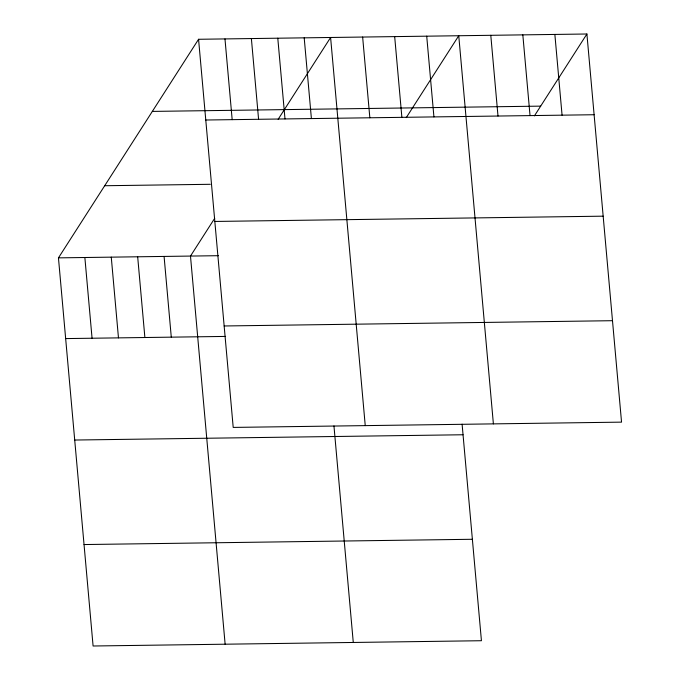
<?xml version="1.0" encoding="UTF-8"?>
<svg xmlns="http://www.w3.org/2000/svg" width="680" height="680" viewBox="0 0 680 680"><rect width="100%" height="100%" fill="white"/><g stroke="black" fill="none" stroke-linecap="round" stroke-linejoin="round"><path stroke-width="1.02" d="M462.102 424.192L481.431 640.721L93.092 646L58.454 257.865L198.569 39.279L586.908 34L621.545 422.135L233.206 427.414L198.569 39.279M214.71 218.28L190.485 256.071L225.131 644.207M278.128 119.348L330.599 37.485L365.245 425.62M406.274 117.606L458.754 35.742L493.391 423.878M534.429 115.864L586.908 34M152.328 111.409L540.668 106.131M205.776 120.011L594.108 114.733M104.695 185.733L210.324 184.297M214.829 221.45L603.16 216.172M58.454 257.865L218.391 255.689M224.153 325.975L612.493 320.697M65.662 338.589L225.599 336.421M74.715 440.037L463.046 434.758M84.04 544.553L472.379 539.274M554.863 34.433L562.071 115.166M522.827 34.867L530.034 115.6M490.79 35.309L497.998 116.033M426.717 36.176L433.925 116.909M394.68 36.609L401.88 117.343M362.644 37.052L369.844 117.776M304.198 37.842L311.398 118.575M333.957 425.935L353.277 642.464M277.788 38.199L284.997 118.932M251.379 38.564L258.587 119.289M224.978 38.922L232.177 119.654M164.084 256.428L171.283 337.152M137.674 256.785L144.882 337.518M111.265 257.142L118.473 337.875M84.864 257.499L92.064 338.232"/></g></svg>
